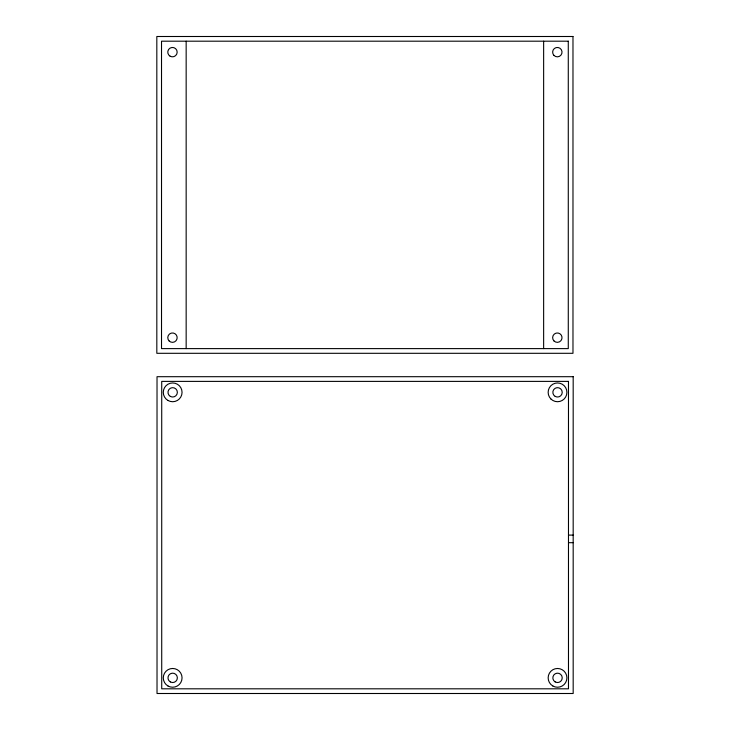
<?xml version="1.0" encoding="UTF-8"?>
<svg xmlns="http://www.w3.org/2000/svg" width="730" height="730" viewBox="0 0 730 730"><rect width="100%" height="100%" fill="white"/><g stroke="black" fill="none" stroke-linecap="round" stroke-linejoin="round"><path stroke-width="1.09" d="M568.478 535.099L573.178 535.099M568.478 542.691L573.178 542.691M543.64 41.19L543.64 348.612M186.159 41.19L186.159 348.612M572.977 36.5L156.822 36.5L156.822 353.302L572.977 353.302L572.977 36.5M568.278 41.19L161.522 41.19L161.522 348.612L568.278 348.612L568.278 41.19M573.178 376.698L157.023 376.698L157.023 693.5L573.178 693.5L573.178 376.698M568.478 381.388L161.722 381.388L161.722 688.81L568.478 688.81L568.478 381.388M550.894 398.972A9.39 9.39 0 0 0 566.599 394.766A9.39 9.39 0 0 0 555.101 383.268A9.39 9.39 0 0 0 550.894 398.972M552.838 685.981A9.39 9.39 0 0 0 566.918 677.86A9.39 9.39 0 0 0 552.838 669.729A9.39 9.39 0 0 0 552.838 685.981M167.973 685.981A9.39 9.39 0 0 0 182.053 677.86A9.39 9.39 0 0 0 167.973 669.729A9.39 9.39 0 0 0 167.973 685.981M167.973 400.469A9.39 9.39 0 0 0 182.053 392.338A9.39 9.39 0 0 0 167.973 384.208A9.39 9.39 0 0 0 167.973 400.469M555.183 396.399A4.69 4.69 0 0 0 562.228 392.338A4.69 4.69 0 0 0 555.183 388.278A4.69 4.69 0 0 0 555.183 396.399M170.327 681.92A4.69 4.69 0 0 0 177.363 677.86A4.69 4.69 0 0 0 170.327 673.79A4.69 4.69 0 0 0 170.327 681.92M170.327 396.399A4.69 4.69 0 0 0 177.363 392.338A4.69 4.69 0 0 0 170.327 388.278A4.69 4.69 0 0 0 170.327 396.399M555.183 681.92A4.69 4.69 0 0 0 562.228 677.86A4.69 4.69 0 0 0 555.183 673.79A4.69 4.69 0 0 0 555.183 681.92M554.015 55.462A4.69 4.69 0 0 0 561.863 53.363A4.69 4.69 0 0 0 556.114 47.614A4.69 4.69 0 0 0 554.015 55.462M169.15 340.983A4.69 4.69 0 0 0 177.007 338.875A4.69 4.69 0 0 0 171.258 333.126A4.69 4.69 0 0 0 169.15 340.983M170.126 56.21A4.69 4.69 0 0 0 177.162 52.14A4.69 4.69 0 0 0 170.126 48.08A4.69 4.69 0 0 0 170.126 56.21M554.015 340.983A4.69 4.69 0 0 0 561.863 338.875A4.69 4.69 0 0 0 556.114 333.126A4.69 4.69 0 0 0 554.015 340.983"/></g></svg>
